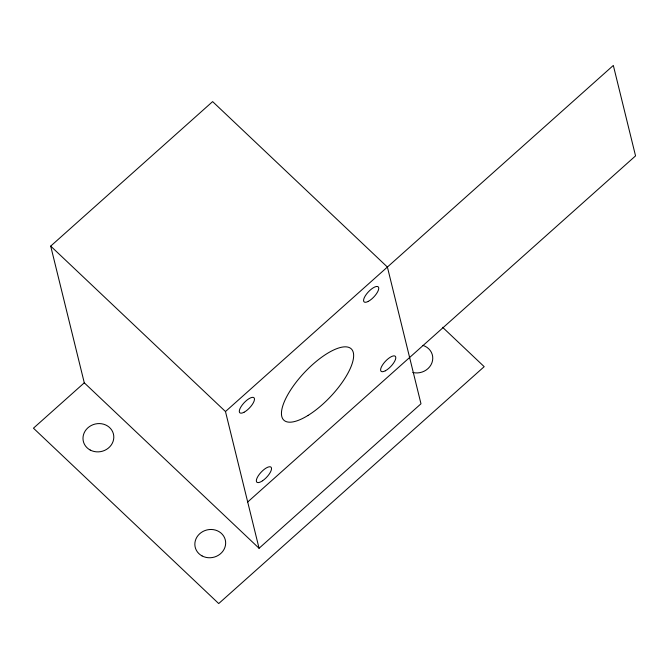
<?xml version="1.0" encoding="UTF-8"?>
<svg xmlns="http://www.w3.org/2000/svg" width="669" height="669" viewBox="0 0 669 669"><rect width="100%" height="100%" fill="white"/><g stroke="black" fill="none" stroke-linecap="round" stroke-linejoin="round"><path stroke-width="1" d="M50.702 246.1L212.625 101.604L387.401 267.056L420.985 403.783L259.062 548.271L84.286 382.819L50.702 246.1L225.478 411.544L259.062 548.271M84.286 382.819L33.45 428.185L218.713 603.563L484.189 366.662L442.594 327.292M225.478 411.544L613.331 65.437L635.55 155.885L247.697 501.993M422.85 345.371A15.487 14.066 -13.8 0 1 431.931 362.799A15.487 14.066 -13.8 0 1 412.815 372.491M202.055 555.922A15.487 14.066 -13.8 0 0 225.654 543.504A15.487 14.066 -13.8 0 0 203.042 531.42A15.487 14.066 -13.8 0 0 202.055 555.922M90.198 450.036A15.487 14.066 -13.8 0 0 113.797 437.618A15.487 14.066 -13.8 0 0 91.193 425.526A15.487 14.066 -13.8 0 0 90.198 450.036M308.1 415.382A49.054 17.762 -46.6 0 0 352.454 350.397A49.054 17.762 -46.6 0 0 292.094 387.786A49.054 17.762 -46.6 0 0 308.1 415.382M244.018 412.263A10.328 3.738 -46.6 0 0 254.421 398.54A10.328 3.738 -46.6 0 0 242.228 404.979A10.328 3.738 -46.6 0 0 244.018 412.263M262.624 480.735A10.328 3.738 -46.6 0 0 271.079 467.213A10.328 3.738 -46.6 0 0 258.109 476.077A10.328 3.738 -46.6 0 0 262.624 480.735M385.336 370.793A10.328 3.738 -46.6 0 0 395.73 357.07A10.328 3.738 -46.6 0 0 383.546 363.501A10.328 3.738 -46.6 0 0 385.336 370.793M368.284 301.376A10.328 3.738 -46.6 0 0 378.687 287.653A10.328 3.738 -46.6 0 0 366.495 294.092A10.328 3.738 -46.6 0 0 368.284 301.376"/></g></svg>
